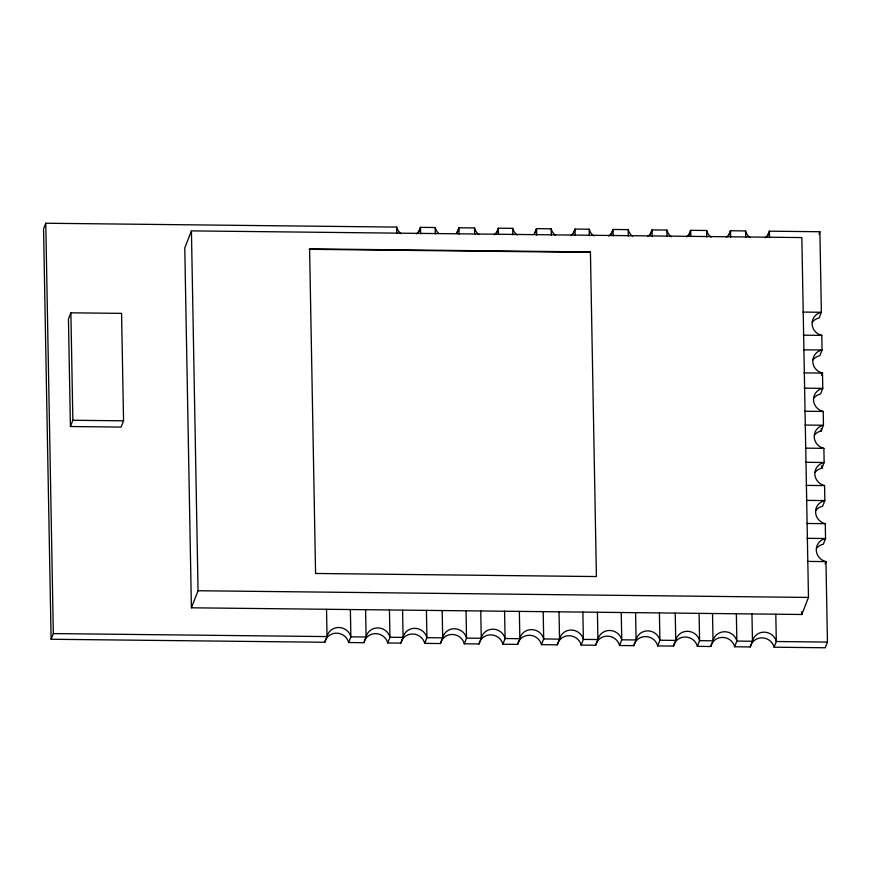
<?xml version="1.0" encoding="UTF-8"?>
<svg xmlns="http://www.w3.org/2000/svg" width="871" height="871" viewBox="0 0 871 871"><rect width="100%" height="100%" fill="white"/><g stroke="black" fill="none" stroke-linecap="round" stroke-linejoin="round"><path stroke-width="1.31" d="M401.096 233.766A12.292 11.78 21.3 0 1 396.686 227.091L45.771 223.237L43.55 228.931L51.106 639.26L324.818 642.265A12.292 11.78 21.3 0 1 348.661 642.526L363.893 642.7A12.292 11.78 21.3 0 1 387.726 642.961L400.867 643.103A12.292 11.78 21.3 0 1 424.71 643.364L440.476 643.538A12.292 11.78 21.3 0 1 464.308 643.8L479.028 643.963A12.292 11.78 21.3 0 1 502.872 644.224L517.635 644.388A12.292 11.78 21.3 0 1 541.479 644.649L557.32 644.823A12.292 11.78 21.3 0 1 581.164 645.084L595.688 645.237A12.292 11.78 21.3 0 1 619.531 645.498L633.859 645.661A12.292 11.78 21.3 0 1 657.703 645.923L673.533 646.097A12.292 11.78 21.3 0 1 697.366 646.358L710.801 646.5A12.292 11.78 21.3 0 1 734.645 646.761L750.258 646.935A12.292 11.78 21.3 0 1 774.09 647.197L825.229 647.763L827.45 642.069L825.969 561.61A12.292 11.78 21.3 0 1 825.545 538.518L825.273 523.667A12.292 11.78 21.3 0 1 824.848 500.575L824.565 485.593A12.292 11.78 21.3 0 1 824.14 462.49L823.879 448.347A12.292 11.78 21.3 0 1 823.454 425.255L823.204 411.45A12.292 11.78 21.3 0 1 822.779 388.357L822.496 373.093A12.292 11.78 21.3 0 1 822.072 349.99L821.799 335.379A12.292 11.78 21.3 0 1 821.375 312.275L819.894 231.74L769.398 231.185A12.292 11.78 21.3 0 1 765.217 237.761M70.878 312.82L68.439 319.069L70.42 426.518L121.113 427.073L123.551 420.824L121.57 313.375L70.878 312.82L72.859 420.258L70.42 426.518M191.424 230.88L184.772 247.941L191.402 607.795L801.821 614.49L808.473 597.43L801.843 237.576L191.424 230.88L198.055 590.734L191.402 607.795M51.106 639.26L53.327 633.576L45.771 223.237M418.744 231.904L420.519 227.353L435.162 227.516A12.292 11.78 21.3 0 0 438.875 233.602M456.785 233.461L458.995 227.777L474.543 227.952A12.292 11.78 21.3 0 0 478.963 234.615M324.818 642.265L327.039 636.581L326.538 609.275M496.165 233.896L498.375 228.213L512.714 228.365A12.292 11.78 21.3 0 0 517.134 235.039M348.661 642.526L350.871 636.843L350.371 609.537M363.893 642.7L366.103 637.006L365.602 609.7M534.337 234.31L536.547 228.627L551.191 228.79A12.292 11.78 21.3 0 0 555.611 235.464M387.726 642.961L389.947 637.267L389.446 609.961M400.867 643.103L403.088 637.42L402.587 610.114M573.26 233.602L575.034 229.051L589.199 229.204L590.146 231.719A12.292 11.78 21.3 0 0 593.619 235.878M424.71 643.364L426.932 637.681L426.42 610.375M440.476 643.538L442.686 637.844L442.185 610.549M611.268 234.016L613.042 229.465L628.187 229.628L629.134 232.143A12.292 11.78 21.3 0 0 632.607 236.302M464.308 643.8L466.529 638.116L466.029 610.811M479.028 643.963L481.249 638.269L480.748 610.963M649.81 235.584L652.031 229.89L666.87 230.053L667.828 232.568A12.292 11.78 21.3 0 0 671.291 236.727M502.872 644.224L505.093 638.53L504.581 611.224M517.635 644.388L519.856 638.693L519.356 611.388M688.493 236.008L690.714 230.314L706.653 230.488A12.292 11.78 21.3 0 0 711.074 237.162M541.479 644.649L543.689 638.955L543.188 611.649M557.32 644.823L559.541 639.129L559.04 611.823M728.276 236.444L730.497 230.75L745.554 230.924A12.292 11.78 21.3 0 0 749.975 237.598M581.164 645.084L583.374 639.39L582.873 612.084M595.688 645.237L597.909 639.554L597.408 612.248M767.177 236.868L769.398 231.185L769.518 237.62M619.531 645.498L621.742 639.815L621.241 612.509M633.859 645.661L636.08 639.967L635.58 612.661M657.703 645.923L659.913 640.229L659.412 612.923M819.001 234.016L819.894 231.74M673.533 646.097L675.744 640.403L675.243 613.097M697.366 646.358L699.587 640.664L699.086 613.358M710.801 646.5L713.022 640.816L712.522 613.511M821.603 375.368L822.496 373.093L803.977 372.886M734.645 646.761L736.855 641.078L736.354 613.772M814.483 435.021A12.292 11.78 21.3 0 1 821.244 430.938L823.454 425.255L804.946 425.048M750.258 646.935L752.468 641.252L751.967 613.946M815.169 472.267A12.292 11.78 21.3 0 1 821.93 468.184L824.14 462.49L805.631 462.294M774.09 647.197L776.311 641.513L775.811 614.207M825.077 563.885L825.969 561.61L807.45 561.403M309.194 249.302L589.623 252.383M802.866 312.079L821.375 312.275L819.154 317.969A12.292 11.78 21.3 0 0 812.393 322.052M803.291 335.172L821.799 335.379M803.552 349.794L822.072 349.99L819.851 355.684A12.292 11.78 21.3 0 0 813.089 359.767M804.26 388.15L822.779 388.357L820.558 394.04A12.292 11.78 21.3 0 0 813.797 398.134M804.684 411.254L823.204 411.45M72.859 420.258L123.551 420.824M805.37 448.14L823.879 448.347M806.056 485.387L824.565 485.593M806.328 500.368L824.848 500.575L822.627 506.258A12.292 11.78 21.3 0 0 815.866 510.352M806.753 523.471L825.273 523.667M807.025 538.311L825.545 538.518L823.324 544.201A12.292 11.78 21.3 0 0 816.563 548.284M198.055 590.734L808.473 597.43M53.327 633.576L327.039 636.581A12.292 11.78 21.3 0 1 350.871 636.843L366.103 637.006A12.292 11.78 21.3 0 1 389.947 637.267L403.088 637.42A12.292 11.78 21.3 0 1 426.932 637.681L442.686 637.844A12.292 11.78 21.3 0 1 466.529 638.116L481.249 638.269A12.292 11.78 21.3 0 1 505.093 638.53L519.856 638.693A12.292 11.78 21.3 0 1 543.689 638.955L559.541 639.129A12.292 11.78 21.3 0 1 583.374 639.39L597.909 639.554A12.292 11.78 21.3 0 1 621.742 639.815L636.08 639.967A12.292 11.78 21.3 0 1 659.913 640.229L675.744 640.403A12.292 11.78 21.3 0 1 699.587 640.664L713.022 640.816A12.292 11.78 21.3 0 1 736.855 641.078L752.468 641.252A12.292 11.78 21.3 0 1 776.311 641.513L827.45 642.069M821.19 428.434L821.244 430.938M821.876 465.604L821.93 468.184M801.777 611.834L801.821 614.49M745.554 230.924L745.674 237.358M730.617 237.195L730.497 230.75A12.292 11.78 21.3 0 1 726.316 237.337M706.653 230.488L706.773 236.934M690.834 236.76L690.714 230.314A12.292 11.78 21.3 0 1 686.544 236.901M666.87 230.053L666.99 236.498M652.139 236.335L652.031 229.89A12.292 11.78 21.3 0 1 647.85 236.477M628.187 229.628L628.307 236.074M613.151 235.899L613.042 229.465A12.292 11.78 21.3 0 1 608.862 236.041M589.199 229.204L589.319 235.638M575.154 235.486L575.034 229.051A12.292 11.78 21.3 0 1 570.853 235.627M551.191 228.79L551.31 235.224M536.667 235.061L536.547 228.627A12.292 11.78 21.3 0 1 534.282 233.352M512.714 228.365L512.834 234.8M498.495 234.647L498.375 228.213A12.292 11.78 21.3 0 1 494.205 234.789M474.543 227.952L474.662 234.386M459.115 234.212L458.995 227.777A12.292 11.78 21.3 0 1 456.731 232.503M435.162 227.516L435.282 233.951M420.639 233.787L420.519 227.353A12.292 11.78 21.3 0 1 416.349 233.929M396.686 227.091L396.795 233.526M590.429 251.948L309.597 248.866L315.574 573.466L596.406 576.558L590.429 251.948"/></g></svg>
